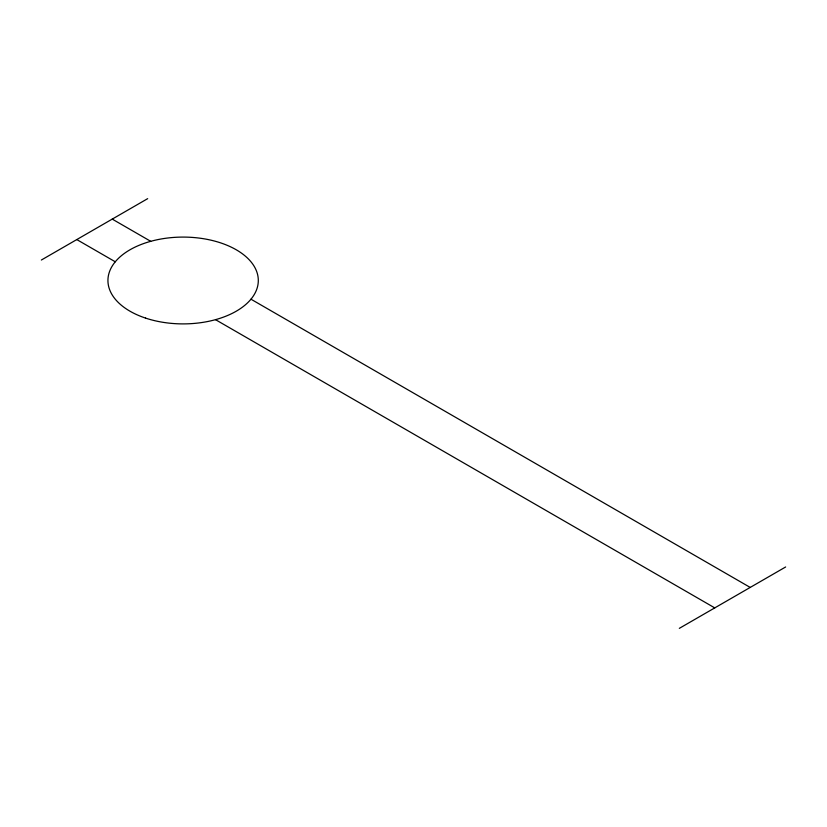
<?xml version="1.0" encoding="UTF-8"?>
<svg xmlns="http://www.w3.org/2000/svg" width="827" height="827" viewBox="0 0 827 827"><rect width="100%" height="100%" fill="white"/><g stroke="black" fill="none" stroke-linecap="round" stroke-linejoin="round"><path stroke-width="1.24" d="M41.35 260.029L147.682 198.645M679.318 628.355L785.65 566.971M112.234 219.103L150.721 241.319M250.963 299.198L750.203 587.428M76.797 239.572L115.273 261.787M215.527 319.667L714.766 607.897M145.531 318.085A75.185 43.407 0 0 0 258.303 280.487A75.185 43.407 0 0 0 145.531 242.9A75.185 43.407 0 0 0 145.531 318.085"/></g></svg>
